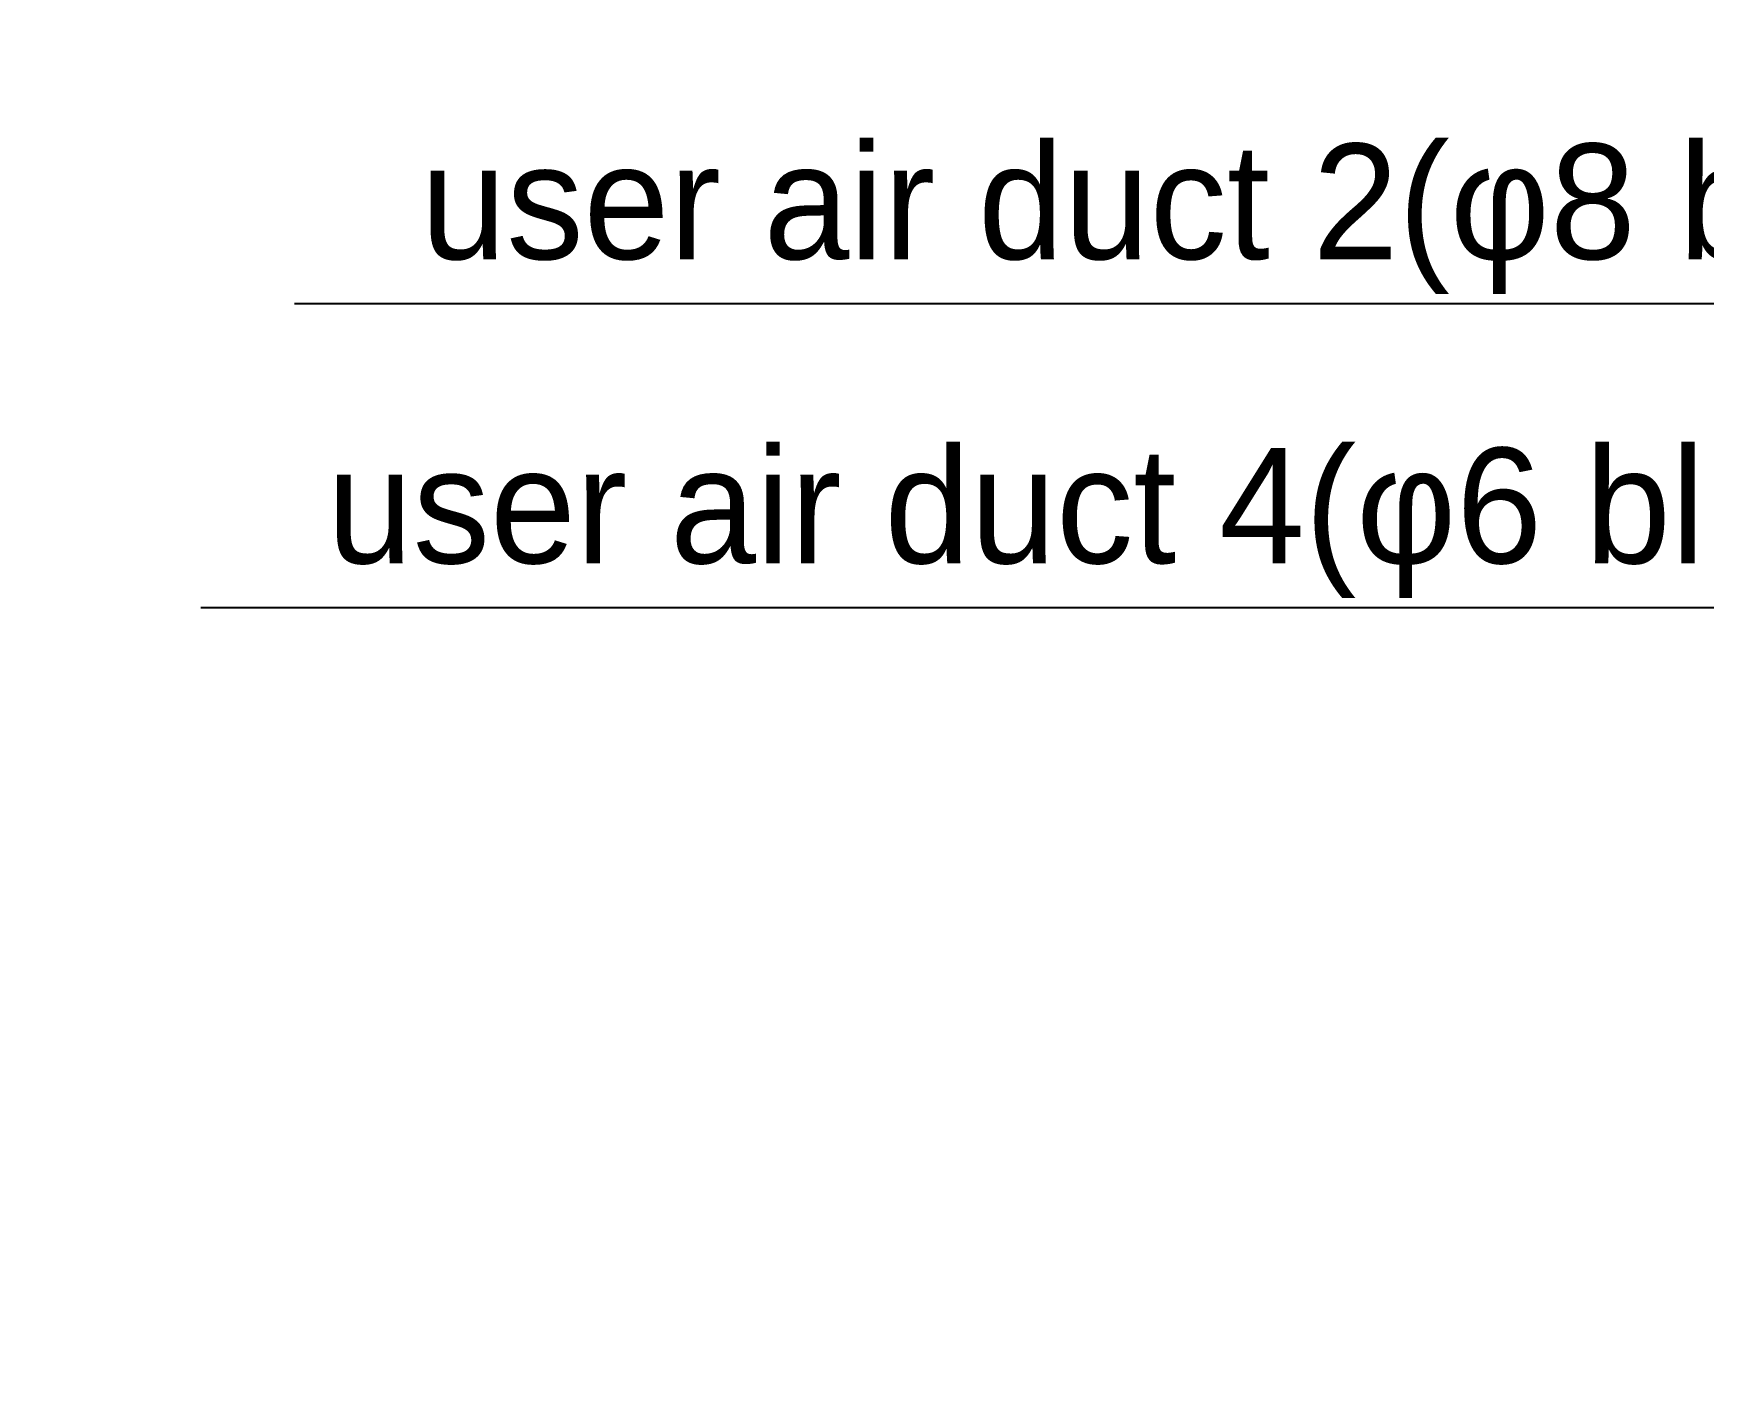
# Model space of a CAD drawing. Header units: millimetres. Extents: x 4086 to 8300, y 123 to 1549.
# Drawn here: x 6632 to 6733.3, y 522.2 to 603.3 of the extents above; entities that cross this region are included whole.
import ezdxf
from ezdxf import colors
from ezdxf.entities.mleader import LeaderData, LeaderLine
from ezdxf.math import Vec2, Vec3

# ---------------------------------------------------------------- set-up
doc = ezdxf.new("R2010")
doc.units = ezdxf.units.MM
doc.styles.add('思源黑', font='SourceHanSansCN-Normal.ttf')

msp = doc.modelspace()

# ---------------------------------------------------------------- leaders
ml = msp.add_multileader_mtext('Standard')
ml.set_content('{\\C7;user air duct }4{\\C256;(φ6 blue)}', style='思源黑')
ml.set_leader_properties()
ml.build(insert=Vec2(0, 0))
ml.multileader.update_dxf_attribs({"text_left_attachment_type": 5, "text_right_attachment_type": 5, "dogleg_length": 1, "arrow_head_size": 6})
ctx = ml.context
ctx.base_point, ctx.char_height, ctx.arrow_head_size, ctx.plane_origin = Vec3(6643.945, 568.455), 7, 6, Vec3(6690.876, 505.13)
ctx.left_attachment, ctx.right_attachment, ctx.text_align_type = 5, 5, 2
notes = []
notes.append((ctx, [(0, (1, 1, 0), (6749.906, 568.455), (-1, 0), 1, [(0, [(6778.926, 662.735)], 0, [])])]))
ctx.mtext.insert, ctx.mtext.alignment, ctx.mtext.flow_direction = Vec3(6746.906, 578.163), 3, 5
ml = msp.add_multileader_mtext('Standard')
ml.set_content('{\\C7;user air duct }2{\\C256;(φ8 blue)}', style='思源黑')
ml.set_leader_properties()
ml.build(insert=Vec2(0, 0))
ml.multileader.update_dxf_attribs({"text_left_attachment_type": 5, "text_right_attachment_type": 5, "dogleg_length": 1, "arrow_head_size": 6})
ctx = ml.context
ctx.base_point, ctx.char_height, ctx.arrow_head_size, ctx.plane_origin = Vec3(6649.621, 586.893), 7, 6, Vec3(6679.842, 505.704)
ctx.left_attachment, ctx.right_attachment, ctx.text_align_type = 5, 5, 2
notes.append((ctx, [(0, (1, 1, 0), (6755.581, 586.893), (-1, 0), 1, [(0, [(6767.891, 663.309)], 0, [])])]))
ctx.mtext.insert, ctx.mtext.alignment, ctx.mtext.flow_direction = Vec3(6752.581, 596.601), 3, 5
ml = msp.add_multileader_mtext('Standard')
ml.set_content('4×M5{\\A1;\\C256; depth }13', style='思源黑')
ml.set_leader_properties()
ml.build(insert=Vec2(0, 0))
ml.multileader.update_dxf_attribs({"text_left_attachment_type": 5, "text_right_attachment_type": 5, "dogleg_length": 1, "arrow_head_size": 6})
ctx = ml.context
ctx.base_point, ctx.char_height, ctx.arrow_head_size, ctx.plane_origin = Vec3(6574.816, 617.929), 7, 6, Vec3(6684.748, 661.593)
ctx.left_attachment, ctx.right_attachment, ctx.text_align_type = 5, 5, 2
notes.append((ctx, [(0, (1, 1, 0), (6647.916, 617.929), (-1, 0), 1, [(0, [(6684.748, 661.593)], 0, [])])]))
ctx.mtext.insert, ctx.mtext.alignment, ctx.mtext.flow_direction = Vec3(6644.916, 627.759), 3, 5
for ctx, leaders in notes:
    for number, flags, end, landing, length, lines in leaders:
        leader = LeaderData()
        leader.index, (leader.has_last_leader_line, leader.has_dogleg_vector, leader.attachment_direction) = number, flags
        leader.last_leader_point, leader.dogleg_vector, leader.dogleg_length = Vec3(end), Vec3(landing), length
        for number, points, colour, breaks in lines:
            line = LeaderLine()
            line.index, line.vertices, line.color, line.breaks = number, Vec3.list(points), colors.encode_raw_color(colour), breaks
            leader.lines.append(line)
        ctx.leaders.append(leader)

doc.saveas('drawing.dxf')
